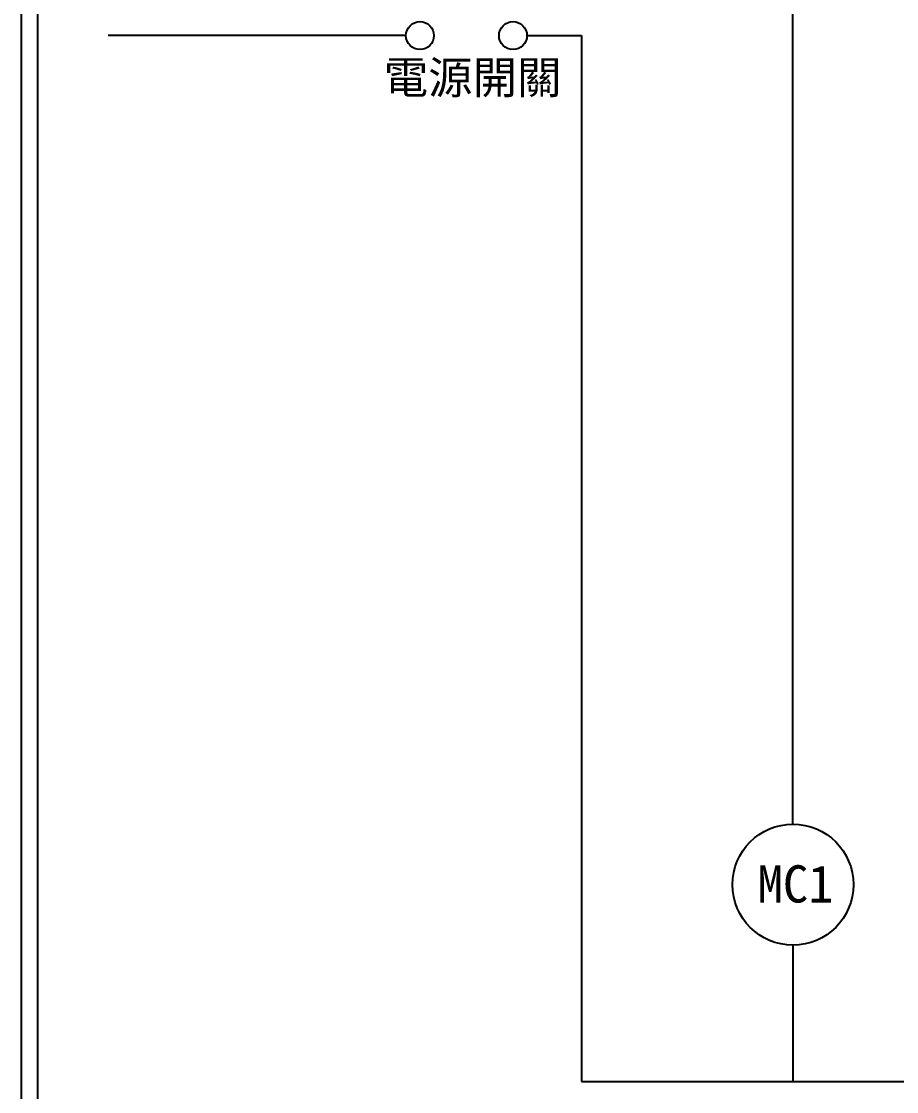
# Model space of a CAD drawing. Extents: x 10 to 297, y 3 to 207.
# Drawn here: x 10 to 77.2, y 48.1 to 130.2 of the extents above; entities that cross this region are included whole.
import ezdxf
from ezdxf.enums import TextEntityAlignment as Align

# ---------------------------------------------------------------- set-up
doc = ezdxf.new("R2010")
doc.units = 0
doc.layers.get('0').update_dxf_attribs({"linetype": 'CONTINUOUS'})
for name, color, linetype in [('7', 7, 'CONTINUOUS'), ('圖框層', 7, 'CONTINUOUS'), ('標尺寸層', 3, 'CONTINUOUS')]:
    doc.layers.add(name, color=color, linetype=linetype)
doc.styles.add('CNS', font='romanc.shx', dxfattribs={"bigfont": 'chineset.shx'})

msp = doc.modelspace()

# ---------------------------------------------------------------- linework, layer by layer
for p, q in [((69.199, 72.557), (69.199, 139.12)), ((69.199, 68.653), (69.199, 72.557)), ((69.199, 59.372), (69.199, 48.908)), ((52.985, 48.908), (291.465, 48.908))]:
    msp.add_line(p, q)
msp.add_circle((69.199, 64.012), 4.641)
at = {"layer": '7'}
for centre in [(40.581, 129.12), (47.721, 129.12)]:
    msp.add_circle(centre, 1.071, dxfattribs=at)
at = {"layer": '圖框層', "color": 7}
for p, q in [((10, 3), (10, 206.969)), ((11.25, 4.25), (11.25, 205.719))]:
    msp.add_line(p, q, dxfattribs=at)
at = {"layer": '標尺寸層', "color": 7}
for p, q in [((39.51, 129.12), (16.664, 129.12)), ((48.792, 129.12), (52.985, 129.12)), ((52.985, 129.12), (52.985, 48.908))]:
    msp.add_line(p, q, dxfattribs=at)

# ---------------------------------------------------------------- texts
at = {"color": 7}
msp.add_text('MC1', height=2.8559, dxfattribs=at).set_placement((69.402, 64.068), align=Align.MIDDLE_CENTER)
at = {"layer": '標尺寸層', "color": 7, "insert": (37.801, 127.155), "char_height": 2.5, "width": 14.08469, "attachment_point": 1, "style": 'CNS'}
msp.add_mtext('{\\fDFKai-SB|b0|i0|c136|p65;電源開關}', dxfattribs=at)

doc.saveas('drawing.dxf')
